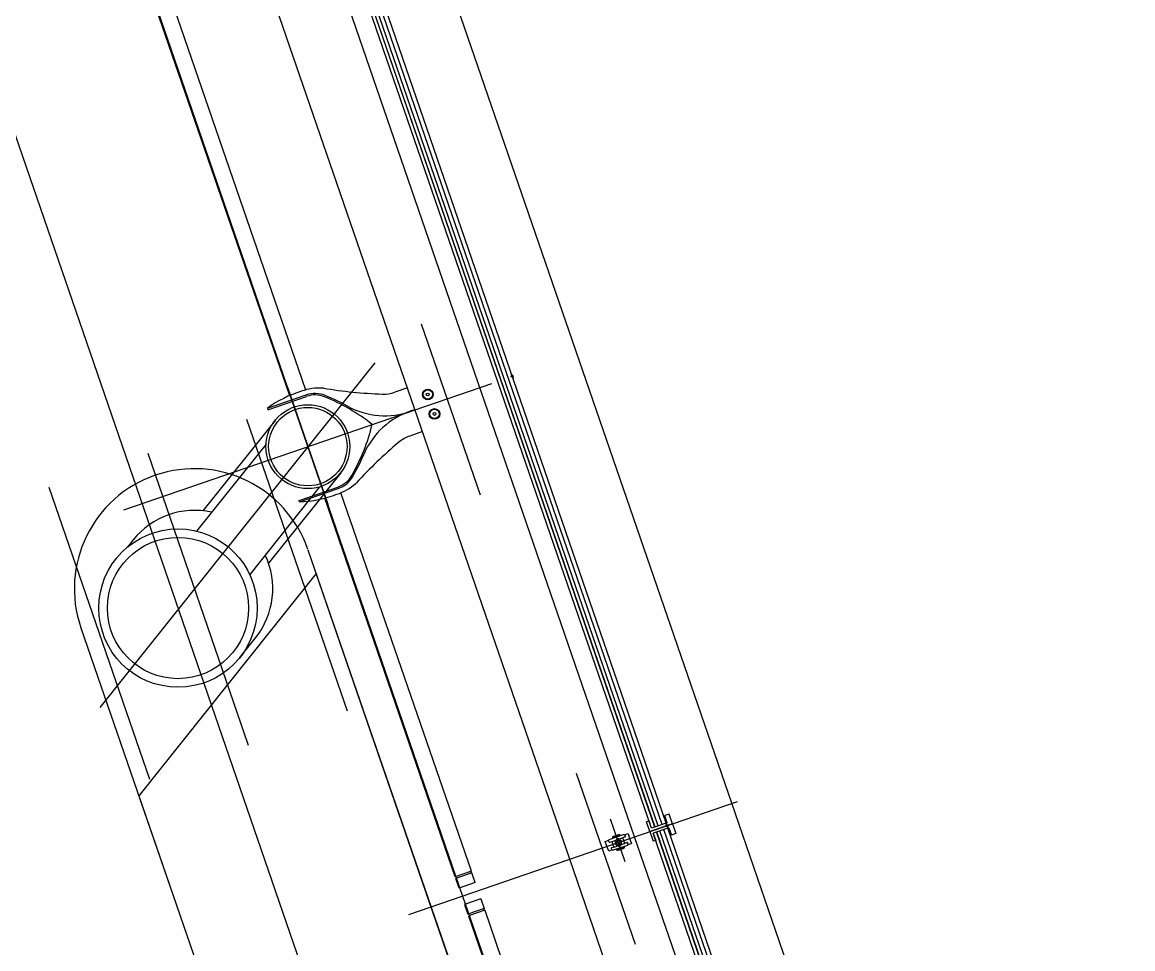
# Model space of a CAD drawing. Extents: x 809487 to 809680, y 818779 to 819225.
# Drawn here: x 809622.893 to 809626.131, y 818940.917 to 818943.618 of the extents above; entities that cross this region are included whole.
import ezdxf

# ---------------------------------------------------------------- set-up
doc = ezdxf.new("R2010")
doc.units = 0
for name, color, linetype in [('F-RC', 7, 'Continuous'), ('MAJ214__', 7, 'Continuous'), ('MAJ270__', 7, 'Continuous'), ('MAJ292__', 7, 'Continuous'), ('MAJ314__', 7, 'Continuous')]:
    doc.layers.add(name, color=color, linetype=linetype)

msp = doc.modelspace()

# ---------------------------------------------------------------- linework, layer by layer
at = {"layer": 'F-RC'}
for p, q in [((809623.2649, 818943.8658), (809623.7193, 818942.5461)), ((809623.2176, 818943.8495), (809623.6722, 818942.5294)), ((809624.2025, 818941.1427), (809623.8225, 818942.2464)), ((809624.1552, 818941.1264), (809623.7751, 818942.2305)), ((809624.2025, 818941.1427), (809624.1552, 818941.1264)), ((809624.2041, 818941.138), (809624.1569, 818941.1217)), ((809624.1666, 818941.0934), (809624.1569, 818941.1217)), ((809624.1588, 818941.1224), (809624.1571, 818941.1271)), ((809624.2023, 818941.1373), (809624.2006, 818941.1421)), ((809624.2139, 818941.1096), (809624.2041, 818941.138)), ((809624.2139, 818941.1096), (809624.1666, 818941.0934)), ((809624.2302, 818941.0624), (809624.1829, 818941.0461)), ((809624.2302, 818941.0624), (809624.24, 818941.034)), ((809624.1829, 818941.0461), (809624.1927, 818941.0177)), ((809624.24, 818941.034), (809624.1927, 818941.0177)), ((809624.2416, 818941.0293), (809624.1943, 818941.013)), ((809624.1946, 818941.0184), (809624.1962, 818941.0136)), ((809624.2381, 818941.0333), (809624.2397, 818941.0286)), ((809624.2416, 818941.0293), (809624.6216, 818939.9256)), ((809624.1943, 818941.013), (809624.5745, 818939.9089))]:
    msp.add_line(p, q, dxfattribs=at)
at = {"layer": 'MAJ214__'}
for p, q in [((809624.6783, 818941.2431), (809622.7265, 818946.9115)), ((809624.7373, 818941.2713), (809623.7655, 818944.0937)), ((809624.738, 818941.2716), (809623.7662, 818944.094)), ((809624.7475, 818941.2749), (809623.7757, 818944.0972)), ((809624.7588, 818941.2788), (809623.787, 818944.1011)), ((809624.6477, 818941.2497), (809624.6037, 818941.2346)), ((809624.6135, 818941.2422), (809624.6353, 818941.2497)), ((809624.6141, 818941.2435), (809624.6135, 818941.2422)), ((809624.6135, 818941.2422), (809624.6145, 818941.2394)), ((809624.634, 818941.2503), (809624.6141, 818941.2435)), ((809624.6145, 818941.2394), (809624.6362, 818941.2468)), ((809624.6339, 818941.246), (809624.6345, 818941.2457)), ((809624.634, 818941.2503), (809624.6353, 818941.2497)), ((809624.6347, 818941.2453), (809624.6345, 818941.2457)), ((809624.6353, 818941.2497), (809624.6362, 818941.2468)), ((809624.6512, 818941.243), (809624.6436, 818941.2404)), ((809624.6488, 818941.2488), (809624.6592, 818941.2524)), ((809624.6592, 818941.2524), (809624.664, 818941.2382)), ((809625.6289, 818938.4822), (809624.6783, 818941.2431)), ((809625.6782, 818938.5388), (809624.7422, 818941.2572)), ((809625.6789, 818938.539), (809624.7429, 818941.2574)), ((809625.6884, 818938.5423), (809624.7524, 818941.2607)), ((809625.6997, 818938.5462), (809624.7637, 818941.2646)), ((809624.593, 818941.2296), (809624.6034, 818941.2332)), ((809624.5979, 818941.2154), (809624.593, 818941.2296)), ((809624.6028, 818941.2012), (809624.5979, 818941.2154)), ((809624.6051, 818941.2271), (809624.6127, 818941.2297)), ((809624.6184, 818941.2132), (809624.6108, 818941.2106)), ((809624.6128, 818941.2298), (809624.6436, 818941.2404)), ((809624.6168, 818941.2402), (809624.6165, 818941.2395)), ((809624.6167, 818941.2391), (809624.6165, 818941.2395)), ((809624.6185, 818941.2132), (809624.6493, 818941.2238)), ((809624.6475, 818941.2142), (809624.6257, 818941.2067)), ((809624.6484, 818941.2114), (809624.6267, 818941.2039)), ((809624.628, 818941.2033), (809624.6478, 818941.2101)), ((809624.6456, 818941.2136), (809624.6452, 818941.2145)), ((809624.6475, 818941.2142), (809624.6484, 818941.2114)), ((809624.6478, 818941.2101), (809624.6484, 818941.2114)), ((809624.6585, 818941.2204), (809624.6689, 818941.224)), ((809624.664, 818941.2382), (809624.6689, 818941.224)), ((809624.6132, 818941.2048), (809624.6028, 818941.2012)), ((809624.6257, 818941.2067), (809624.6267, 818941.2039)), ((809624.628, 818941.2033), (809624.6267, 818941.2039)), ((809624.6276, 818941.2074), (809624.6273, 818941.2083))]:
    msp.add_line(p, q, dxfattribs=at)
for points in [[(809623.6079, 818942.4925), (809623.7207, 818942.5314)], [(809623.7018, 818942.22), (809623.8146, 818942.2589)], [(809624.6143, 818941.2039), (809624.6583, 818941.219)]]:
    msp.add_lwpolyline(points, dxfattribs=at)
for centre, radius in [((809624.0755, 818942.5329), 0.0155), ((809624.0755, 818942.5329), 0.0135), ((809624.0755, 818942.5329), 0.0042), ((809624.095, 818942.4761), 0.0155), ((809624.095, 818942.4761), 0.0135), ((809624.095, 818942.4761), 0.0042)]:
    msp.add_circle(centre, radius, dxfattribs=at)
for centre, radius, start, end in [((809623.7465, 818942.4565), 0.0792, 68.0376, 109), ((809623.5641, 818942.0041), 0.567, 59.8959, 68.0376), ((809623.8585, 818942.5119), 0.02, 239.8959, 251.3246), ((809623.9505, 818942.7016), 0.2307, 244.7688, 292.3227), ((809624.1004, 818942.2662), 0.2307, 105.6773, 153.2312), ((809624.1004, 818942.2662), 0.2307, 105.6773, 112.3227), ((809623.9505, 818942.7016), 0.2307, 285.6773, 292.3227), ((809623.3665, 818942.578), 0.567, 329.9624, 338.1041), ((809623.9112, 818942.3591), 0.02, 146.6754, 158.1041), ((809623.7888, 818942.3338), 0.0792, 289, 329.9624), ((809624.631, 818941.2268), 0.0095, 146.6949, 199.0001), ((809624.631, 818941.2268), 0.0095, 199.0001, 251.3051), ((809624.631, 818941.2268), 0.006, 18.9999, 199.0001), ((809624.631, 818941.2268), 0.006, 199.0001, 18.9999), ((809624.631, 818941.2268), 0.0109, 101.1265, 116.8735), ((809624.631, 818941.2268), 0.0109, 281.1265, 296.8735), ((809624.631, 818941.2268), 0.0095, 18.9999, 72.8174), ((809624.631, 818941.2268), 0.0095, 325.1826, 18.9999)]:
    msp.add_arc(centre, radius, start, end, dxfattribs=at)
for points, degree in [([(809624.6477, 818941.2497), (809624.6477, 818941.2497), (809624.6477, 818941.2497), (809624.6478, 818941.2497), (809624.6479, 818941.2497), (809624.6479, 818941.2497), (809624.648, 818941.2497), (809624.648, 818941.2496), (809624.648, 818941.2496), (809624.6481, 818941.2496), (809624.6481, 818941.2496), (809624.6482, 818941.2495), (809624.6482, 818941.2495), (809624.6483, 818941.2494), (809624.6483, 818941.2494), (809624.6483, 818941.2493)], 3), ([(809624.6483, 818941.2493), (809624.6487, 818941.2488), (809624.6491, 818941.2484), (809624.6497, 818941.2474), (809624.65, 818941.2469), (809624.6506, 818941.2459), (809624.6508, 818941.2454), (809624.6512, 818941.2446), (809624.6514, 818941.2443), (809624.6515, 818941.244)], 3), ([(809624.6516, 818941.2438), (809624.6516, 818941.2437), (809624.6516, 818941.2437), (809624.6516, 818941.2436), (809624.6516, 818941.2435), (809624.6516, 818941.2434), (809624.6515, 818941.2433), (809624.6514, 818941.2432), (809624.6514, 818941.2431), (809624.6513, 818941.2431), (809624.6512, 818941.243), (809624.6512, 818941.243), (809624.6512, 818941.243), (809624.6512, 818941.243)], 3), ([(809624.6516, 818941.2438), (809624.6515, 818941.2438), (809624.6515, 818941.2438), (809624.6515, 818941.2438), (809624.6515, 818941.2439), (809624.6515, 818941.2439), (809624.6515, 818941.2439), (809624.6515, 818941.244)], 3), ([(809624.6034, 818941.2339), (809624.6034, 818941.2339), (809624.6034, 818941.234), (809624.6034, 818941.2341), (809624.6034, 818941.2341), (809624.6034, 818941.2342), (809624.6035, 818941.2342), (809624.6035, 818941.2343), (809624.6035, 818941.2343), (809624.6035, 818941.2344), (809624.6035, 818941.2344), (809624.6036, 818941.2345), (809624.6036, 818941.2345), (809624.6036, 818941.2346), (809624.6037, 818941.2346), (809624.6037, 818941.2346)], 3), ([(809624.6042, 818941.2277), (809624.6041, 818941.228), (809624.604, 818941.2284), (809624.6038, 818941.2292), (809624.6037, 818941.2298), (809624.6036, 818941.2309), (809624.6035, 818941.2315), (809624.6034, 818941.2326), (809624.6034, 818941.2332), (809624.6034, 818941.2339)], 3), ([(809624.6042, 818941.2277), (809624.6042, 818941.2277), (809624.6042, 818941.2276), (809624.6043, 818941.2276), (809624.6043, 818941.2276), (809624.6043, 818941.2275), (809624.6043, 818941.2275), (809624.6043, 818941.2275)], 3), ([(809624.6051, 818941.2271), (809624.6051, 818941.2271), (809624.6051, 818941.2271), (809624.605, 818941.2271), (809624.605, 818941.2271), (809624.6049, 818941.2271), (809624.6049, 818941.2271), (809624.6047, 818941.2271), (809624.6047, 818941.2271), (809624.6045, 818941.2272), (809624.6045, 818941.2272), (809624.6044, 818941.2274), (809624.6043, 818941.2274), (809624.6043, 818941.2275)], 3), ([(809624.6104, 818941.2098), (809624.6104, 818941.2098), (809624.6104, 818941.2099), (809624.6103, 818941.21), (809624.6103, 818941.2101), (809624.6104, 818941.2102), (809624.6104, 818941.2103), (809624.6105, 818941.2104), (809624.6105, 818941.2105), (809624.6106, 818941.2105), (809624.6107, 818941.2106), (809624.6108, 818941.2106), (809624.6108, 818941.2106), (809624.6108, 818941.2106)], 3), ([(809624.6104, 818941.2098), (809624.6104, 818941.2098), (809624.6104, 818941.2098), (809624.6104, 818941.2097), (809624.6104, 818941.2097), (809624.6104, 818941.2097), (809624.6104, 818941.2096), (809624.6105, 818941.2096)], 3), ([(809624.6136, 818941.2043), (809624.6132, 818941.2047), (809624.6129, 818941.2052), (809624.6122, 818941.2062), (809624.6119, 818941.2067), (809624.6113, 818941.2077), (809624.6111, 818941.2082), (809624.6107, 818941.209), (809624.6106, 818941.2093), (809624.6105, 818941.2096)], 3), ([(809624.6127, 818941.2297), (809624.6127, 818941.2298), (809624.6128, 818941.2298), (809624.6128, 818941.2298)], 2), ([(809624.6127, 818941.2297), (809624.6127, 818941.2297), (809624.6127, 818941.2297), (809624.6127, 818941.2296), (809624.6128, 818941.2294), (809624.6129, 818941.2288), (809624.613, 818941.2284), (809624.6132, 818941.2271), (809624.6133, 818941.2261), (809624.6137, 818941.2239), (809624.614, 818941.2227), (809624.6145, 818941.2214), (809624.6145, 818941.2213), (809624.6145, 818941.2211)], 3), ([(809624.6145, 818941.2211), (809624.6149, 818941.2201), (809624.6153, 818941.2191), (809624.6162, 818941.2172), (809624.6168, 818941.2162), (809624.6175, 818941.2149), (809624.6178, 818941.2144), (809624.6181, 818941.2138), (809624.6182, 818941.2136), (809624.6183, 818941.2133), (809624.6183, 818941.2132), (809624.6184, 818941.2132)], 3), ([(809624.6185, 818941.2132), (809624.6185, 818941.2132), (809624.6184, 818941.2132), (809624.6184, 818941.2132)], 2), ([(809624.6185, 818941.2132), (809624.6185, 818941.2132), (809624.6184, 818941.2132), (809624.6184, 818941.2132)], 2), ([(809624.6239, 818941.2333), (809624.6239, 818941.2333), (809624.6239, 818941.2333), (809624.6238, 818941.2332), (809624.6238, 818941.2331), (809624.6236, 818941.2329), (809624.6235, 818941.2327), (809624.6233, 818941.2324), (809624.6231, 818941.2322), (809624.623, 818941.232)], 3), ([(809624.626, 818941.2366), (809624.6249, 818941.2348), (809624.6239, 818941.2333)], 2), ([(809624.6279, 818941.2178), (809624.6281, 818941.2177), (809624.6283, 818941.2177), (809624.6287, 818941.2175), (809624.6289, 818941.2175), (809624.6292, 818941.2174), (809624.6293, 818941.2173), (809624.6294, 818941.2173), (809624.6294, 818941.2173), (809624.6294, 818941.2173)], 3), ([(809624.6325, 818941.2363), (809624.6308, 818941.2369), (809624.6289, 818941.2375)], 2), ([(809624.6294, 818941.2173), (809624.6311, 818941.2167), (809624.6331, 818941.2161)], 2), ([(809624.634, 818941.2358), (809624.6338, 818941.2359), (809624.6336, 818941.2359), (809624.6332, 818941.2361), (809624.633, 818941.2361), (809624.6328, 818941.2362), (809624.6327, 818941.2362), (809624.6326, 818941.2363), (809624.6326, 818941.2363), (809624.6325, 818941.2363)], 3), ([(809624.6359, 818941.217), (809624.6371, 818941.2188), (809624.6381, 818941.2203)], 2), ([(809624.6381, 818941.2203), (809624.6381, 818941.2203), (809624.6381, 818941.2203), (809624.6381, 818941.2204), (809624.6382, 818941.2205), (809624.6383, 818941.2207), (809624.6384, 818941.2209), (809624.6387, 818941.2212), (809624.6388, 818941.2214), (809624.6389, 818941.2216)], 3), ([(809624.6474, 818941.2325), (809624.6471, 818941.2335), (809624.6466, 818941.2344), (809624.6457, 818941.2364), (809624.6452, 818941.2374), (809624.6444, 818941.2387), (809624.6442, 818941.2391), (809624.6438, 818941.2398), (809624.6437, 818941.24), (809624.6436, 818941.2403), (809624.6436, 818941.2403), (809624.6436, 818941.2404)], 3), ([(809624.6493, 818941.2238), (809624.6493, 818941.2239), (809624.6493, 818941.2239), (809624.6492, 818941.224), (809624.6492, 818941.2242), (809624.649, 818941.2248), (809624.649, 818941.2252), (809624.6488, 818941.2264), (809624.6487, 818941.2275), (809624.6482, 818941.2297), (809624.6479, 818941.2309), (809624.6475, 818941.2322), (809624.6474, 818941.2323), (809624.6474, 818941.2325)], 3), ([(809624.6569, 818941.2265), (809624.6562, 818941.2262), (809624.6556, 818941.226), (809624.654, 818941.2255), (809624.6531, 818941.2251), (809624.6515, 818941.2246), (809624.6509, 818941.2244), (809624.65, 818941.2241), (809624.6496, 818941.224), (809624.6493, 818941.2238)], 3), ([(809624.6569, 818941.2265), (809624.656, 818941.2262), (809624.6551, 818941.2259), (809624.6542, 818941.2256), (809624.653, 818941.2251), (809624.6517, 818941.2247), (809624.6504, 818941.2242), (809624.65, 818941.2241), (809624.6497, 818941.224), (809624.6493, 818941.2238)], 3), ([(809624.6569, 818941.2265), (809624.6569, 818941.2265), (809624.6569, 818941.2265), (809624.6569, 818941.2265), (809624.657, 818941.2265), (809624.657, 818941.2265), (809624.6571, 818941.2265), (809624.6572, 818941.2265), (809624.6573, 818941.2265), (809624.6574, 818941.2264), (809624.6575, 818941.2263), (809624.6576, 818941.2262), (809624.6576, 818941.2262), (809624.6576, 818941.2261)], 3), ([(809624.6577, 818941.2259), (809624.6577, 818941.2259), (809624.6577, 818941.2259), (809624.6577, 818941.226), (809624.6577, 818941.226), (809624.6577, 818941.2261), (809624.6576, 818941.2261), (809624.6576, 818941.2261)], 3), ([(809624.6577, 818941.2259), (809624.6578, 818941.2256), (809624.6579, 818941.2252), (809624.6581, 818941.2244), (809624.6582, 818941.2238), (809624.6584, 818941.2227), (809624.6584, 818941.2221), (809624.6585, 818941.221), (809624.6585, 818941.2203), (809624.6585, 818941.2197)], 3), ([(809624.6585, 818941.2197), (809624.6585, 818941.2197), (809624.6585, 818941.2196), (809624.6585, 818941.2195), (809624.6585, 818941.2195), (809624.6585, 818941.2194), (809624.6585, 818941.2194), (809624.6585, 818941.2193), (809624.6585, 818941.2193), (809624.6584, 818941.2192), (809624.6584, 818941.2192), (809624.6584, 818941.2191), (809624.6584, 818941.2191), (809624.6583, 818941.219), (809624.6583, 818941.219), (809624.6583, 818941.219)], 3), ([(809624.6143, 818941.2039), (809624.6142, 818941.2038), (809624.6142, 818941.2038), (809624.6141, 818941.2039), (809624.6141, 818941.2039), (809624.614, 818941.2039), (809624.614, 818941.2039), (809624.6139, 818941.204), (809624.6139, 818941.204), (809624.6138, 818941.204), (809624.6138, 818941.204), (809624.6138, 818941.2041), (809624.6137, 818941.2041), (809624.6137, 818941.2042), (809624.6136, 818941.2042), (809624.6136, 818941.2043)], 3)]:
    msp.add_open_spline(points, degree=degree, dxfattribs=at)
at = {"layer": 'MAJ270__'}
for p, q in [((809619.787, 818952.2503), (809623.8935, 818940.3241)), ((809622.2238, 818946.7436), (809624.1772, 818941.0705)), ((809624.2294, 818942.2394), (809624.0577, 818942.738)), ((809623.847, 818942.0294), (809623.6289, 818942.6627)), ((809623.921, 818942.6251), (809623.1192, 818941.6203)), ((809624.3192, 818942.593), (809624.3241, 818942.5788)), ((809623.19, 818942.1962), (809624.262, 818942.5653)), ((809623.6665, 818942.5537), (809623.7838, 818942.2128)), ((809623.5475, 818942.4612), (809623.8406, 818941.61)), ((809623.2592, 818942.3619), (809623.5523, 818941.5107)), ((809622.9708, 818942.2626), (809623.2639, 818941.4114)), ((809624.6806, 818940.9292), (809624.5089, 818941.4278)), ((809624.6806, 818940.9292), (809624.5089, 818941.4278)), ((809624.0202, 818941.0165), (809624.9784, 818941.3464)), ((809624.0202, 818941.0165), (809624.9784, 818941.3464)), ((809624.6073, 818941.2955), (809624.6501, 818941.1712)), ((809624.6073, 818941.2955), (809624.6501, 818941.1712)), ((809624.7704, 818941.2827), (809624.7753, 818941.2686)), ((809624.7704, 818941.2827), (809624.7753, 818941.2686)), ((809624.1772, 818941.0705), (809626.1306, 818935.3974))]:
    msp.add_line(p, q, dxfattribs=at)
for centre in [(809624.3217, 818942.5859), (809624.7728, 818941.2756), (809624.7728, 818941.2756)]:
    msp.add_circle(centre, 0.003, dxfattribs=at)
at = {"layer": 'MAJ292__'}
for p, q in [((809624.9619, 818941.3408), (809621.0551, 818952.687)), ((809624.4892, 818941.178), (809622.5374, 818946.8463)), ((809624.7279, 818941.2681), (809623.756, 818944.0905)), ((809624.7704, 818941.2827), (809623.7986, 818944.1051)), ((809625.9126, 818938.5798), (809624.9619, 818941.3408)), ((809624.7787, 818941.3094), (809624.7664, 818941.3052)), ((809624.7885, 818941.281), (809624.7787, 818941.3094)), ((809624.7205, 818941.2894), (809624.7132, 818941.2868)), ((809624.723, 818941.2585), (809624.7132, 818941.2868)), ((809624.7279, 818941.2681), (809624.7205, 818941.2894)), ((809624.7885, 818941.281), (809624.723, 818941.2585)), ((809624.7885, 818941.281), (809624.723, 818941.2585)), ((809624.7737, 818941.2839), (809624.7279, 818941.2681)), ((809624.7737, 818941.2839), (809624.7664, 818941.3052)), ((809624.7885, 818941.281), (809624.7982, 818941.2527)), ((809624.723, 818941.2585), (809624.7327, 818941.2301)), ((809624.7786, 818941.2697), (809624.7327, 818941.2539)), ((809624.7327, 818941.2539), (809624.7401, 818941.2326)), ((809625.6687, 818938.5355), (809624.7327, 818941.2539)), ((809625.7113, 818938.5502), (809624.7753, 818941.2686)), ((809624.7786, 818941.2697), (809624.786, 818941.2484)), ((809624.7982, 818941.2527), (809624.786, 818941.2484)), ((809624.7401, 818941.2326), (809624.7327, 818941.2301)), ((809625.4263, 818938.4564), (809624.4892, 818941.178))]:
    msp.add_line(p, q, dxfattribs=at)
for points in [[(809624.0161, 818942.5521), (809623.9792, 818942.5394)], [(809623.6079, 818942.4925), (809623.6093, 818942.4885), (809623.7221, 818942.5274)], [(809624.06, 818942.4244), (809624.0232, 818942.4117)], [(809623.7018, 818942.22), (809623.7004, 818942.224), (809623.8132, 818942.2629)]]:
    msp.add_lwpolyline(points, dxfattribs=at)
for radius in [0.1223, 0.1143]:
    msp.add_circle((809623.726, 818942.3808), radius, dxfattribs=at)
for centre, radius, start, end in [((809623.808, 818942.2185), 0.3393, 107.2939, 126.1393), ((809623.7625, 818942.3792), 0.1724, 87.6039, 108.7249), ((809623.7689, 818942.5315), 0.02, 80.5742, 87.6039), ((809623.9916, 818943.8733), 1.3402, 260.5742, 267.9216), ((809623.9467, 818942.6339), 0.1, 267.9216, 289), ((809623.7465, 818942.4565), 0.075, 68.0376, 109), ((809623.5641, 818942.0041), 0.5628, 51.6321, 68.0376), ((809623.3665, 818942.578), 0.5628, 329.9624, 346.3679), ((809624.0557, 818942.3172), 0.1, 109, 130.0784), ((809624.8542, 818941.3682), 1.3402, 130.0784, 137.4258), ((809623.7888, 818942.3338), 0.075, 289, 329.9624), ((809623.7538, 818942.4045), 0.1724, 289.2751, 310.3961), ((809623.8526, 818942.2885), 0.02, 310.3961, 317.4258), ((809623.6907, 818942.5592), 0.3393, 271.8607, 290.7061)]:
    msp.add_arc(centre, radius, start, end, dxfattribs=at)
at = {"layer": 'MAJ314__'}
for p, q in [((809623.6305, 818942.457), (809623.4202, 818942.1935)), ((809623.604, 818942.3882), (809623.4016, 818942.1345)), ((809623.8216, 818942.3045), (809623.6113, 818942.041)), ((809623.7603, 818942.2635), (809623.5565, 818942.008)), ((809623.2167, 818942.1089), (809623.1998, 818942.0877)), ((809623.7263, 818942.0803), (809624.4436, 818939.9972)), ((809623.0644, 818941.8524), (809623.7817, 818939.7693)), ((809623.5279, 818941.7661), (809623.574, 818941.8239))]:
    msp.add_line(p, q, dxfattribs=at)
msp.add_lwpolyline([(809624.4195, 818940.0671), (809623.7503, 818942.0105), (809623.2332, 818941.3623), (809623.6129, 818940.2594), (809624.4195, 818940.0671)], dxfattribs=at)
for centre, radius in [((809623.726, 818942.3808), 0.1223), ((809623.726, 818942.3808), 0.1143), ((809623.3474, 818941.9101), 0.2309), ((809623.3474, 818941.9101), 0.2059)]:
    msp.add_circle(centre, radius, dxfattribs=at)
for radius, start, end in [(0.35, 19, 199), (0.2285, 77.3655, 141.4127), (0.2285, 321.4215, 25.4591)]:
    msp.add_arc((809623.3953, 818941.9664), radius, start, end, dxfattribs=at)

doc.saveas('drawing.dxf')
